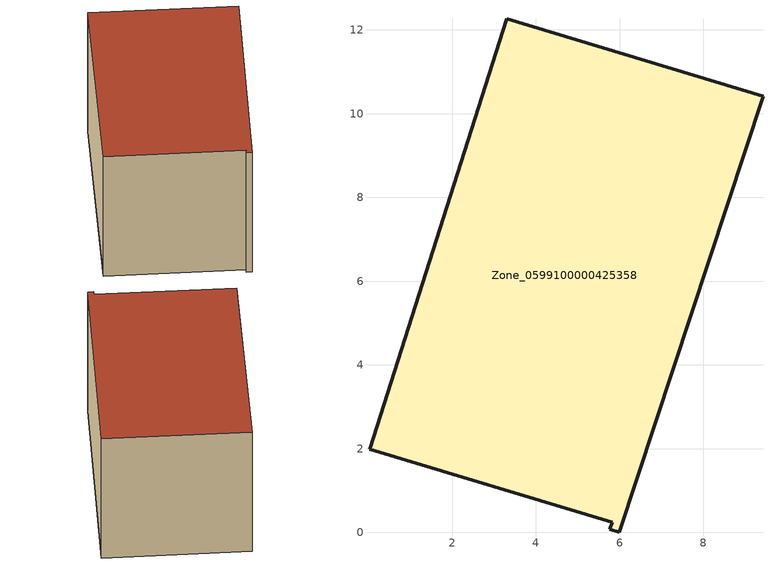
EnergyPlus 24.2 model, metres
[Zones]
Zone_0599100000425358
 floor ground (C_G): 5.83,0.24 0.03,1.99 3.31,12.27 9.42,10.42 6,0 5.76,0.07 z0
 wall outside (C_F): 6,0 9.42,10.42 3.31,12.27 0.03,1.99 5.83,0.24 5.76,0.07 6,0 z0:6.11
 roof outside (C_R): 5.83,0.24 5.76,0.07 6,0 9.42,10.42 3.31,12.27 0.03,1.99 z6.11
[BUILDING]
Pand.0599100000425358: North Axis=0; Terrain=City; Loads Convergence Tolerance Value=0.04; Temperature Convergence Tolerance Value=0.4; Solar Distribution=FullExterior; Maximum Number of Warmup Days=25; Minimum Number of Warmup Days=1
[Site:Location]
Rotterdam.The.Hague.AP_ZH_NLD Design_Conditions: Latitude=51.96; Longitude=4.45; Time Zone=1; Elevation=-4.5
[SITE:GROUNDTEMPERATURE:BUILDINGSURFACE]
18, 18, 18, 18, 18, 18, 18, 18, 18, 18, 18, 18
[MATERIAL] Thermal Absorptance=0.9; Solar Absorptance=0.7; Visible Absorptance=0.7
Name | Roughness | Thickness | Conductivity | Density | Specific Heat
G.TI.2006-2014 | MediumSmooth | 0.15 | 0.06 | 540 | 1210
F.TI.2006-2014 | Rough | 0.3 | 0.12 | 1920 | 840
R.TI.2006-2014 | MediumRough | 0.2 | 0.08 | 1500 | 1000
[CONSTRUCTION]
C_G: G.TI.2006-2014
C_F: F.TI.2006-2014
C_R: R.TI.2006-2014
[ZONE]
Zone_0599100000425358: Type=1; Multiplier=1; Ceiling Height=Autocalculate; Volume=Autocalculate; Floor Area=autocalculate; Part of Total Floor Area=Yes
[ZONEINFILTRATION:DESIGNFLOWRATE]
Infil_Zone_0599100000425358: Zone or ZoneList or Space or SpaceList=Zone_0599100000425358; Schedule=AlwaysOn; Design Flow Rate Calculation Method=Flow/Area; Flow Rate per Floor Area=0.0015; Constant Term Coefficient=1; Temperature Term Coefficient=0; Velocity Term Coefficient=0; Velocity Squared Term Coefficient=0
[HVACTEMPLATE:ZONE:IDEALLOADSAIRSYSTEM]
Zone_0599100000425358: Maximum Heating Supply Air Temperature=50; Minimum Cooling Supply Air Temperature=13; Maximum Heating Supply Air Humidity Ratio=0.0156; Minimum Cooling Supply Air Humidity Ratio=0.0077; Heating Limit=NoLimit; Cooling Limit=NoLimit; Dehumidification Control Type=ConstantSensibleHeatRatio; Cooling Sensible Heat Ratio=0.7; Dehumidification Setpoint=60; Humidification Control Type=None; Humidification Setpoint=30; Outdoor Air Method=None; Outdoor Air Flow Rate per Person=0.00944; Outdoor Air Flow Rate per Zone Floor Area=0; Outdoor Air Flow Rate per Zone=0; Demand Controlled Ventilation Type=None; Outdoor Air Economizer Type=NoEconomizer; Heat Recovery Type=None; Sensible Heat Recovery Effectiveness=0.7; Latent Heat Recovery Effectiveness=0.65
[ZONECONTROL:THERMOSTAT]
ThermostatControl_Zone_0599100000425358: Zone or ZoneList=Zone_0599100000425358; Control Type Schedule=DualSetpointControlType; Control 1=Thermostat_Zone_0599100000425358; Temperature Difference Between Cutout And Setpoint=0
[THERMOSTATSETPOINT:DUALSETPOINT]
Thermostat_Zone_0599100000425358: Heating Setpoint Temperature Schedule=HeatingSetpoint_Zone_0599100000425358; Cooling Setpoint Temperature Schedule=CoolingSetpoint_Zone_0599100000425358
[SCHEDULE:COMPACT]
HeatingSetpoint_Zone_0599100000425358: Through: 12/31, For: AllDays, Until: 24:00, 21
CoolingSetpoint_Zone_0599100000425358: Through: 12/31, For: AllDays, Until: 24:00, 24
DualSetpointControlType: Through: 12/31, For: AllDays, Until: 24:00, 4
AlwaysOn: Through: 12/31, For: AllDays, Until: 24:00, 1
